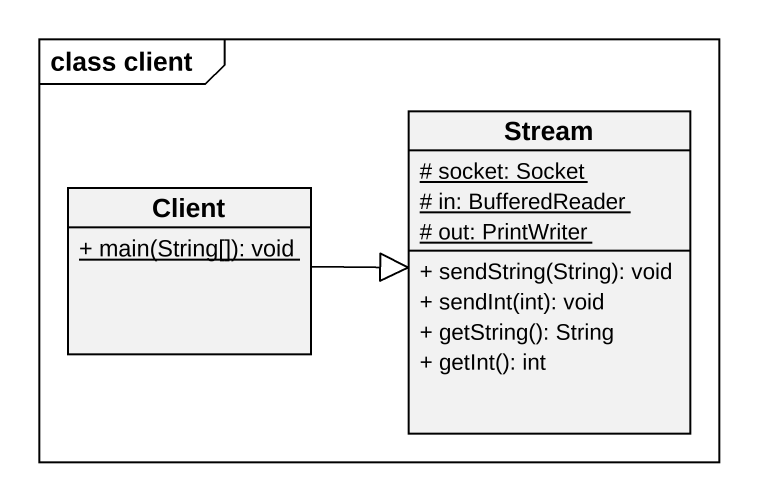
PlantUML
@startuml
mainframe class client
hide circle
hide empty members
skinparam classAttributeIconSize 0
class Client {
  {static} + main(String[]): void
}
class Stream {
  {static} # socket: Socket
  {static} # in: BufferedReader
  {static} # out: PrintWriter
  + sendString(String): void
  + sendInt(int): void
  + getString(): String
  + getInt(): int
}
Client -right-|> Stream
@enduml
